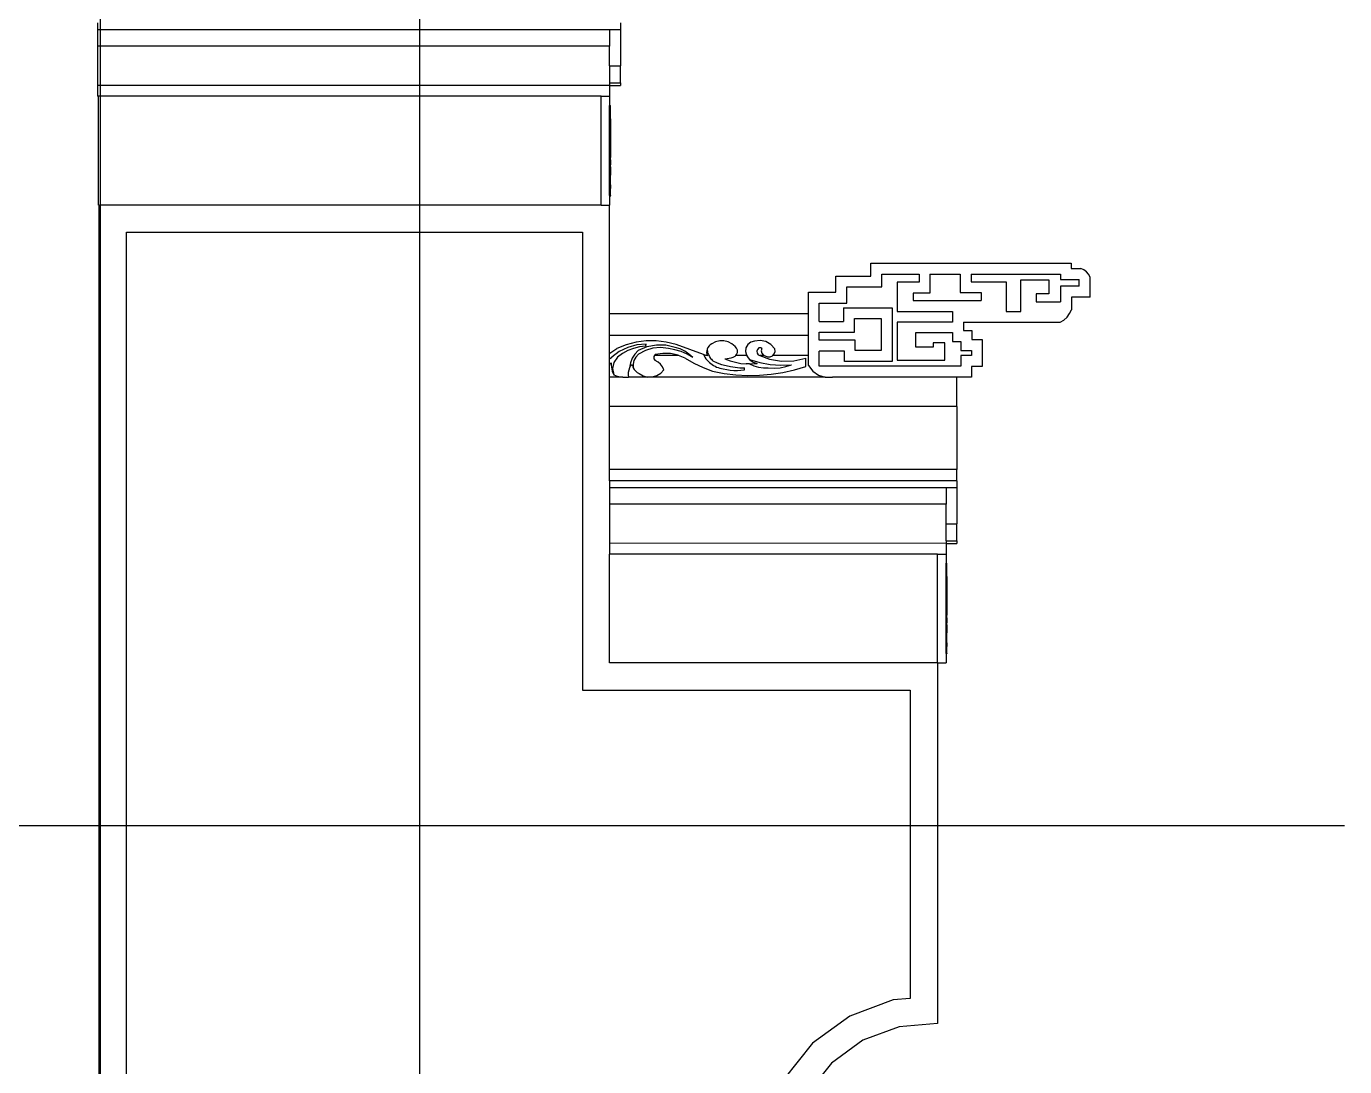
# Model space of a CAD drawing. Extents: x -24961 to 905641, y -154323 to 635957.
# Drawn here: x 437982 to 442831, y -140595 to -136769 of the extents above; entities that cross this region are included whole.
import ezdxf

# ---------------------------------------------------------------- set-up
doc = ezdxf.new("R2010")
doc.units = 0
doc.header["$LTSCALE"] = 1000
doc.header["$MEASUREMENT"] = 0
doc.layers.add('DOTE', color=1, linetype='Continuous')
doc.layers.add('WALL', color=9, linetype='Continuous')

msp = doc.modelspace()

# ---------------------------------------------------------------- linework, layer by layer
for p, q in [((438243.8, -136755.6), (438243.8, -136781.5)), ((440167.5, -136755.6), (440167.5, -136781.5)), ((440127.5, -136781.5), (438243.8, -136781.5)), ((438243.8, -136781.5), (438243.8, -136841.8)), ((440127.5, -136781.5), (440127.5, -136841.8)), ((440167.5, -136781.5), (440127.5, -136781.5)), ((440167.5, -136781.5), (440167.5, -136914.3)), ((440127.5, -136841.8), (438243.8, -136841.8)), ((438243.8, -136841.8), (438243.8, -136985.9)), ((440127.5, -136914.3), (440127.5, -136841.8)), ((440127.5, -136914.3), (440167.5, -136914.3)), ((440127.5, -136914.3), (440127.5, -136976.6)), ((440167.5, -136976.6), (440167.5, -136914.3)), ((440127.5, -136985.9), (438243.8, -136985.9)), ((438243.8, -136985.9), (438243.8, -137025.8)), ((440127.5, -136976.6), (440167.5, -136976.6)), ((440127.5, -136976.6), (440127.5, -136985.9)), ((440127.5, -136986.6), (440127.5, -136985.9)), ((440127.5, -136986.6), (440167.5, -136986.6)), ((440127.5, -136986.6), (440127.5, -137025.8)), ((440167.5, -136976.6), (440167.5, -136986.6)), ((438247.4, -137025.8), (438243.8, -137025.8)), ((438247.4, -137425.8), (438247.4, -137025.8)), ((438253.6, -137025.8), (438247.4, -137025.8)), ((438253.6, -137025.8), (438253.6, -137425.8)), ((440095.9, -137025.8), (438253.6, -137025.8)), ((440095.9, -137425.8), (440095.9, -137025.8)), ((440095.9, -137025.8), (440127.5, -137025.8)), ((440127.5, -137025.8), (440127.5, -137059.4)), ((440127.5, -137059.4), (440130.9, -137059.4)), ((440127.5, -137060), (440127.5, -137059.4)), ((440127.5, -137060), (440130.9, -137060)), ((440127.5, -137067.8), (440127.5, -137060)), ((440130.9, -137060), (440130.9, -137059.4)), ((440130.9, -137067.8), (440130.9, -137060)), ((440127.5, -137067.8), (440130.9, -137067.8)), ((440127.5, -137083.9), (440127.5, -137067.8)), ((440127.5, -137083.9), (440130.9, -137083.9)), ((440127.5, -137092.5), (440127.5, -137083.9)), ((440127.5, -137092.5), (440130.9, -137092.5)), ((440127.5, -137100), (440127.5, -137092.5)), ((440127.5, -137100), (440130.9, -137100)), ((440127.5, -137108.2), (440127.5, -137100)), ((440127.5, -137108.2), (440130.9, -137108.2)), ((440127.5, -137150.2), (440127.5, -137108.2)), ((440130.9, -137083.9), (440130.9, -137067.8)), ((440130.9, -137092.5), (440130.9, -137083.9)), ((440130.9, -137100), (440130.9, -137092.5)), ((440130.9, -137108.2), (440130.9, -137100)), ((440130.9, -137108.2), (440130.9, -137150.2)), ((440127.5, -137150.2), (440130.9, -137150.2)), ((440127.5, -137190.5), (440127.5, -137150.2)), ((440130.9, -137150.2), (440130.9, -137190.5)), ((440127.5, -137190.5), (440130.9, -137190.5)), ((440127.5, -137220.6), (440127.5, -137190.5)), ((440130.9, -137190.5), (440130.9, -137220.6)), ((440127.5, -137220.6), (440130.9, -137220.6)), ((440127.5, -137228.4), (440127.5, -137220.6)), ((440127.5, -137228.4), (440130.9, -137228.4)), ((440127.5, -137242.8), (440127.5, -137228.4)), ((440127.5, -137242.8), (440130.9, -137242.8)), ((440127.5, -137250.5), (440127.5, -137242.8)), ((440127.5, -137250.5), (440130.9, -137250.5)), ((440127.5, -137259.6), (440127.5, -137250.5)), ((440130.9, -137220.6), (440130.9, -137228.4)), ((440130.9, -137228.4), (440130.9, -137242.8)), ((440130.9, -137242.8), (440130.9, -137250.5)), ((440130.9, -137259.6), (440130.9, -137250.5)), ((440127.5, -137259.6), (440130.9, -137259.6)), ((440127.5, -137269.1), (440127.5, -137259.6)), ((440127.5, -137269.1), (440130.9, -137269.1)), ((440127.5, -137277.9), (440127.5, -137269.1)), ((440127.5, -137277.9), (440130.9, -137277.9)), ((440127.5, -137285.5), (440127.5, -137277.9)), ((440127.5, -137285.5), (440130.9, -137285.5)), ((440127.5, -137298.7), (440127.5, -137285.5)), ((440127.5, -137298.7), (440130.9, -137298.7)), ((440127.5, -137315.3), (440127.5, -137298.7)), ((440130.9, -137259.6), (440130.9, -137269.1)), ((440130.9, -137269.1), (440130.9, -137277.9)), ((440130.9, -137285.5), (440130.9, -137277.9)), ((440130.9, -137285.5), (440130.9, -137298.7)), ((440130.9, -137298.7), (440130.9, -137315.3)), ((440127.5, -137315.3), (440130.9, -137315.3)), ((440127.5, -137318.5), (440127.5, -137315.3)), ((440127.5, -137318.5), (440130.9, -137318.5)), ((440127.5, -137335.1), (440127.5, -137318.5)), ((440127.5, -137335.1), (440130.9, -137335.1)), ((440127.5, -137351.3), (440127.5, -137335.1)), ((440127.5, -137351.3), (440130.9, -137351.3)), ((440127.5, -137365.3), (440127.5, -137351.3)), ((440130.9, -137318.5), (440130.9, -137315.3)), ((440130.9, -137335.1), (440130.9, -137318.5)), ((440130.9, -137351.3), (440130.9, -137335.1)), ((440130.9, -137351.3), (440130.9, -137365.3)), ((440127.5, -137365.3), (440130.9, -137365.3)), ((440127.5, -137375.5), (440127.5, -137365.3)), ((440127.5, -137375.5), (440130.9, -137375.5)), ((440127.5, -137380.7), (440127.5, -137375.5)), ((440127.5, -137380.7), (440130.9, -137380.7)), ((440127.5, -137389.9), (440127.5, -137380.7)), ((440127.5, -137389.9), (440130.9, -137389.9)), ((440127.5, -137391.1), (440127.5, -137389.9)), ((440127.5, -137391.1), (440130.9, -137391.1)), ((440127.5, -137391.1), (440127.5, -137392.7)), ((440127.5, -137392.7), (440130.9, -137392.7)), ((440127.5, -137392.7), (440127.5, -137425.8)), ((440130.9, -137375.5), (440130.9, -137365.3)), ((440130.9, -137380.7), (440130.9, -137375.5)), ((440130.9, -137389.9), (440130.9, -137380.7)), ((440130.9, -137389.9), (440130.9, -137391.1)), ((440130.9, -137392.7), (440130.9, -137391.1)), ((438250.3, -137425.8), (438247.4, -137425.8)), ((438250.3, -143125.5), (438250.3, -137425.8)), ((438250.3, -137425.8), (438253.6, -137425.8)), ((438253.6, -137425.8), (438253.6, -143123.9)), ((440095.9, -137425.8), (438253.6, -137425.8)), ((440095.9, -137425.8), (440127.5, -137425.8)), ((440127.5, -137825.6), (440127.5, -137425.8)), ((438350.3, -144929.1), (438350.3, -137525.8)), ((438350.3, -137525.8), (440027.5, -137525.8)), ((440027.5, -137525.8), (440027.5, -139209.8)), ((441088.8, -137687), (441088.8, -137640.1)), ((441088.8, -137640.1), (441825.5, -137640.1)), ((441825.5, -137640.1), (441825.5, -137659)), ((440959.6, -137746.6), (440959.6, -137687)), ((440959.6, -137687), (441088.8, -137687)), ((441128.8, -137680.1), (441265.6, -137680.1)), ((441128.8, -137727), (441128.8, -137680.1)), ((441265.6, -137680.1), (441265.6, -137709.4)), ((441305.6, -137680.1), (441305.6, -137749.4)), ((441305.6, -137680.1), (441417.2, -137680.1)), ((441417.2, -137680.1), (441417.2, -137747.8)), ((441457.2, -137680.1), (441785.5, -137680.1)), ((441457.2, -137680.1), (441457.2, -137707.8)), ((441785.5, -137680.1), (441785.5, -137699)), ((441825.5, -137659), (441860.2, -137659)), ((441871.4, -137663.9), (441860.2, -137659)), ((441881.2, -137671.1), (441871.4, -137663.9)), ((441889.2, -137680.3), (441881.2, -137671.1)), ((441894.9, -137691.1), (441889.2, -137680.3)), ((441894.9, -137764.4), (441894.9, -137691.1)), ((440999.6, -137786.6), (440999.6, -137727)), ((440999.6, -137727), (441128.8, -137727)), ((441185.5, -137709.4), (441185.5, -137816.9)), ((441265.6, -137709.4), (441185.5, -137709.4)), ((441457.2, -137707.8), (441586.2, -137707.8)), ((441586.2, -137707.8), (441586.2, -137816.9)), ((441640.1, -137816.9), (441640.1, -137700.5)), ((441640.1, -137700.5), (441742.6, -137700.5)), ((441742.6, -137700.5), (441742.6, -137752)), ((441785.5, -137699), (441854.9, -137699)), ((441786, -137724.4), (441786, -137781.9)), ((441854.9, -137724.4), (441786, -137724.4)), ((441854.9, -137724.4), (441854.9, -137699)), ((440858.7, -137825.6), (440858.7, -137746.6)), ((440858.7, -137746.6), (440959.6, -137746.6)), ((440898.7, -137786.6), (440999.6, -137786.6)), ((440898.7, -137853.7), (440898.7, -137786.6)), ((441243.9, -137749.4), (441243.9, -137776.9)), ((441305.6, -137749.4), (441243.9, -137749.4)), ((441243.9, -137776.9), (441494.3, -137776.9)), ((441417.2, -137747.8), (441494.3, -137747.8)), ((441494.3, -137747.8), (441494.3, -137776.9)), ((441742.6, -137752), (441696.5, -137752)), ((441696.5, -137752), (441696.5, -137781.9)), ((441696.5, -137781.9), (441786, -137781.9)), ((441894.9, -137764.4), (441826, -137764.4)), ((441826, -137764.4), (441826, -137810.6)), ((440858.7, -137825.6), (440127.5, -137825.6)), ((440127.5, -137905.4), (440127.5, -137825.6)), ((440858.7, -137905.4), (440858.7, -137825.6)), ((440987.9, -137803.5), (441166.5, -137803.5)), ((440987.9, -137803.5), (440987.9, -137853.7)), ((441166.5, -137803.5), (441166.5, -138001.3)), ((441185.5, -137816.9), (441388.5, -137816.9)), ((441388.5, -137816.9), (441388.5, -137856.9)), ((441586.2, -137816.9), (441640.1, -137816.9)), ((441798.3, -137848.6), (441810, -137837.9)), ((441810, -137837.9), (441819.3, -137825)), ((441819.3, -137825), (441826, -137810.6)), ((440898.7, -137853.7), (440987.9, -137853.7)), ((441027.9, -137843.5), (441126.5, -137843.5)), ((441027.9, -137893.7), (441027.9, -137843.5)), ((441126.5, -137843.5), (441126.5, -137961.3)), ((441185.5, -137856.9), (441185.5, -137995.7)), ((441388.5, -137856.9), (441185.5, -137856.9)), ((441428.5, -137856.9), (441784.7, -137856.9)), ((441428.5, -137856.9), (441428.5, -137887.2)), ((441428.5, -137887.2), (441459.1, -137887.2)), ((441459.1, -137887.2), (441459.1, -137920.4)), ((441784.7, -137856.9), (441798.3, -137848.6)), ((440858.7, -137905.4), (440127.5, -137905.4)), ((440127.5, -137971.1), (440127.5, -137905.4)), ((440224.8, -137930.1), (440188.7, -137939.3)), ((440261.8, -137925.4), (440224.8, -137930.1)), ((440262, -137936.8), (440227.5, -137939.9)), ((440262, -137936.8), (440259.9, -137940.6)), ((440299, -137925.2), (440261.8, -137925.4)), ((440336, -137929.5), (440299, -137925.2)), ((440372.3, -137938.3), (440336, -137929.5)), ((440503.4, -137936.1), (440497.9, -137939.6)), ((440517.3, -137928.9), (440503.4, -137936.1)), ((440532.5, -137925.3), (440517.3, -137928.9)), ((440548.1, -137925.3), (440532.5, -137925.3)), ((440563.3, -137928.9), (440548.1, -137925.3)), ((440577.2, -137936.1), (440563.3, -137928.9)), ((440589, -137946.3), (440577.2, -137936.1)), ((440646.8, -137929.9), (440635.6, -137938.4)), ((440660.5, -137926.6), (440646.8, -137929.9)), ((440681.5, -137924), (440660.5, -137926.6)), ((440702.4, -137928.1), (440681.5, -137924)), ((440720.9, -137938.6), (440702.4, -137928.1)), ((440858.7, -137978.9), (440858.7, -137905.4)), ((440898.7, -137923.1), (440898.7, -137893.7)), ((440898.7, -137893.7), (441027.9, -137893.7)), ((441030.8, -137923.1), (440898.7, -137923.1)), ((441030.8, -137961.3), (441030.8, -137923.1)), ((441254.2, -137894.3), (441388.5, -137894.3)), ((441254.2, -137948), (441254.2, -137894.3)), ((441318, -137932.2), (441318, -137948)), ((441360.5, -137932.2), (441318, -137932.2)), ((441360.5, -137995.7), (441360.5, -137932.2)), ((441388.5, -137894.3), (441388.5, -137927.2)), ((441388.5, -137927.2), (441419.1, -137927.2)), ((441419.1, -137927.2), (441419.1, -137960.4)), ((441459.1, -137920.4), (441498.2, -137920.4)), ((441498.2, -137920.4), (441498.2, -138019.2)), ((440127.5, -137971.1), (440128.8, -137970.5)), ((440127.5, -137991.9), (440127.5, -137971.1)), ((440127.5, -137991.9), (440135.2, -137984.9)), ((440128.8, -137970.5), (440154, -137952.8)), ((440163.1, -137964.4), (440135.2, -137984.9)), ((440155.9, -137985.2), (440143.3, -138004.6)), ((440188.7, -137939.3), (440154, -137952.8)), ((440174.8, -137971.7), (440155.9, -137985.2)), ((440194.2, -137949.3), (440163.1, -137964.4)), ((440194.7, -137961.2), (440174.8, -137971.7)), ((440227.5, -137939.9), (440194.2, -137949.3)), ((440215.7, -137953.2), (440194.7, -137961.2)), ((440219.7, -137973.9), (440210.1, -137989.4)), ((440237.6, -137947.7), (440215.7, -137953.2)), ((440223.8, -137984.7), (440217.1, -137997)), ((440232.3, -137960.6), (440219.7, -137973.9)), ((440233.7, -137974.6), (440223.8, -137984.7)), ((440264.8, -137947.2), (440232.3, -137960.6)), ((440258.9, -137960.8), (440233.7, -137974.6)), ((440259.9, -137945), (440237.6, -137947.7)), ((440286.4, -137952.5), (440258.9, -137960.8)), ((440259.9, -137940.6), (440259.9, -137945)), ((440299.4, -137940.7), (440264.8, -137947.2)), ((440315, -137950.2), (440286.4, -137952.5)), ((440290.5, -137982.8), (440290.4, -137991)), ((440293.1, -137978.9), (440290.5, -137982.8)), ((440295, -137976), (440293.1, -137978.9)), ((440381.2, -137978.9), (440293.1, -137978.9)), ((440323.1, -137971.2), (440295, -137976)), ((440334.6, -137941.3), (440299.4, -137940.7)), ((440343.5, -137953.8), (440315, -137950.2)), ((440351.6, -137971.9), (440323.1, -137971.2)), ((440368.9, -137949.2), (440334.6, -137941.3)), ((440367.3, -137957.7), (440343.5, -137953.8)), ((440379.4, -137978.1), (440351.6, -137971.9)), ((440390.5, -137964.4), (440367.3, -137957.7)), ((440386.8, -137955), (440368.9, -137949.2)), ((440472.8, -137975.8), (440372.3, -137938.3)), ((440381.2, -137978.9), (440379.4, -137978.1)), ((440405.5, -137989.5), (440381.2, -137978.9)), ((440403.8, -137963.2), (440386.8, -137955)), ((440412.7, -137974), (440390.5, -137964.4)), ((440419.4, -137973.7), (440403.8, -137963.2)), ((440433.5, -137986.2), (440412.7, -137974)), ((440433.5, -137986.2), (440419.4, -137973.7)), ((440472.8, -137975.8), (440475, -137980.4)), ((440481, -137978.9), (440472.8, -137975.8)), ((440475, -137980.4), (440478.2, -137985.8)), ((440478.2, -137985.8), (440481.8, -137991)), ((440485.8, -137978.9), (440481, -137978.9)), ((440486.3, -137980.9), (440481, -137978.9)), ((440484.7, -137961.6), (440484.1, -137968.1)), ((440484.1, -137968.1), (440484.6, -137974.6)), ((440484.6, -137974.6), (440485.8, -137978.9)), ((440486.4, -137955.3), (440484.7, -137961.6)), ((440485.8, -137978.9), (440486.3, -137980.9)), ((440489.3, -137949.4), (440486.4, -137955.3)), ((440486.4, -137955.3), (440486.7, -137959.4)), ((440486.7, -137959.4), (440487.3, -137963.5)), ((440487.3, -137963.5), (440488.1, -137967.6)), ((440488.1, -137967.6), (440489.3, -137971.6)), ((440493.1, -137944.1), (440489.3, -137949.4)), ((440489.3, -137971.6), (440490.7, -137975.5)), ((440490.7, -137975.5), (440492.4, -137979.3)), ((440492.4, -137979.3), (440494.3, -137982.9)), ((440497.9, -137939.6), (440493.1, -137944.1)), ((440494.3, -137982.9), (440496.6, -137986.4)), ((440496.6, -137986.4), (440499, -137989.8)), ((440574.6, -137987.5), (440582, -137985.2)), ((440582, -137985.2), (440589.1, -137981.5)), ((440594.4, -137952.3), (440589, -137946.3)), ((440589.1, -137981.5), (440591.4, -137978.9)), ((440591.4, -137978.9), (440594.5, -137975.4)), ((440632, -137978.9), (440591.4, -137978.9)), ((440597.3, -137959.8), (440594.4, -137952.3)), ((440594.5, -137975.4), (440597.4, -137967.9)), ((440597.4, -137967.9), (440597.3, -137959.8)), ((440628.9, -137950.7), (440627.8, -137964.7)), ((440627.8, -137964.7), (440629.5, -137972.7)), ((440635.6, -137938.4), (440628.9, -137950.7)), ((440629.5, -137972.7), (440632, -137978.9)), ((440632, -137978.9), (440632.5, -137980.3)), ((440632.5, -137980.3), (440636.7, -137987.4)), ((440671.2, -137956.5), (440669.2, -137963.3)), ((440669.2, -137963.3), (440670.1, -137970.4)), ((440670.1, -137970.4), (440673.6, -137976.5)), ((440675.7, -137951), (440671.2, -137956.5)), ((440673.6, -137976.5), (440679.9, -137978.9)), ((440679.6, -137950.4), (440675.7, -137951)), ((440683.6, -137951.4), (440679.6, -137950.4)), ((440695.9, -137978.9), (440679.9, -137978.9)), ((440679.9, -137978.9), (440715.7, -137992.3)), ((440686.8, -137953.8), (440683.6, -137951.4)), ((440686.8, -137953.8), (440685, -137962)), ((440685, -137962), (440686.9, -137970.2)), ((440686.9, -137970.2), (440691.9, -137976.8)), ((440691.9, -137976.8), (440695.9, -137978.9)), ((440695.9, -137978.9), (440699.4, -137980.7)), ((440699.4, -137980.7), (440708.3, -137984.5)), ((440708.3, -137984.5), (440718, -137984.4)), ((440718, -137984.4), (440726.8, -137980.4)), ((440735.2, -137954.2), (440720.9, -137938.6)), ((440726.8, -137980.4), (440728.2, -137978.9)), ((440728.2, -137978.9), (440733.3, -137973.1)), ((440858.7, -137978.9), (440728.2, -137978.9)), ((440733.3, -137973.1), (440736.2, -137963.9)), ((440736.2, -137963.9), (440735.2, -137954.2)), ((440858.7, -138016), (440858.7, -137978.9)), ((440990.8, -137963.1), (440898.7, -137963.1)), ((440898.7, -138018.6), (440898.7, -137963.1)), ((440990.8, -138001.3), (440990.8, -137963.1)), ((441126.5, -137961.3), (441030.8, -137961.3)), ((441318, -137948), (441254.2, -137948)), ((441418.8, -137979.2), (441418.8, -138018.6)), ((441458.2, -137979.2), (441418.8, -137979.2)), ((441419.1, -137960.4), (441458.2, -137960.4)), ((441458.2, -137960.4), (441458.2, -137979.2)), ((440127.5, -138010.6), (440127.5, -137991.9)), ((440127.5, -138010.6), (440132.7, -138006.6)), ((440127.5, -138058.6), (440127.5, -138010.6)), ((440132.7, -138006.6), (440133.1, -138014.1)), ((440133.1, -138014.1), (440134, -138021.5)), ((440134, -138021.5), (440135.3, -138028.9)), ((440135.3, -138028.9), (440137.2, -138036.1)), ((440143.3, -138004.6), (440138.6, -138027.2)), ((440138.6, -138027.2), (440142.5, -138050)), ((440197.9, -138032.7), (440196.2, -138041.3)), ((440201.1, -138024.6), (440197.9, -138032.7)), ((440203.8, -138006.5), (440201.1, -138024.6)), ((440203.6, -138020), (440201.1, -138024.6)), ((440206.6, -138015.6), (440203.6, -138020)), ((440210.1, -137989.4), (440203.8, -138006.5)), ((440210.1, -138011.6), (440206.6, -138015.6)), ((440210.1, -138011.6), (440211.1, -138016.1)), ((440211.1, -138016.1), (440212.6, -138020.5)), ((440212.6, -138020.5), (440214.5, -138024.8)), ((440217.1, -137997), (440213.9, -138010.7)), ((440213.9, -138010.7), (440214.5, -138024.8)), ((440214.5, -138024.8), (440218.4, -138031.1)), ((440218.4, -138031.1), (440223.4, -138036.8)), ((440290.4, -137991), (440294.6, -137998)), ((440305.5, -138003.4), (440294.6, -137998)), ((440314.9, -138011.1), (440305.5, -138003.4)), ((440322.4, -138020.8), (440314.9, -138011.1)), ((440315.6, -138044.3), (440327.4, -138031.8)), ((440327.4, -138031.8), (440322.4, -138020.8)), ((440405.5, -137989.5), (440437.8, -138007.5)), ((440437.8, -138007.5), (440471.4, -138023.1)), ((440471.4, -138023.1), (440505.9, -138036.4)), ((440481.8, -137991), (440485.7, -137995.9)), ((440485.7, -137995.9), (440490, -138000.5)), ((440490, -138000.5), (440494.5, -138004.9)), ((440494.5, -138004.9), (440499.3, -138008.9)), ((440499, -137989.8), (440501.7, -137992.9)), ((440499.3, -138008.9), (440504.4, -138012.6)), ((440501.7, -137992.9), (440504.6, -137995.9)), ((440504.4, -138012.6), (440509.8, -138015.9)), ((440504.6, -137995.9), (440507.7, -137998.7)), ((440507.7, -137998.7), (440523.3, -138005.7)), ((440509.8, -138015.9), (440515.3, -138018.9)), ((440515.3, -138018.9), (440521, -138021.5)), ((440521, -138021.5), (440526.9, -138023.7)), ((440523.3, -138005.7), (440539.3, -138011.6)), ((440526.9, -138023.7), (440533, -138025.4)), ((440533, -138025.4), (440539.1, -138026.8)), ((440539.1, -138026.8), (440545.3, -138027.7)), ((440539.3, -138011.6), (440555.7, -138016.4)), ((440545.3, -138027.7), (440558.2, -138030.6)), ((440551.7, -137991), (440559.4, -137990.5)), ((440551.7, -137991), (440570.6, -137998.5)), ((440555.7, -138016.4), (440572.4, -138020.1)), ((440558.2, -138030.6), (440571.2, -138032.6)), ((440559.4, -137990.5), (440567.1, -137989.3)), ((440567.1, -137989.3), (440574.6, -137987.5)), ((440570.6, -137998.5), (440590, -138004.2)), ((440571.2, -138032.6), (440584.3, -138033.7)), ((440572.4, -138020.1), (440589.3, -138022.6)), ((440584.3, -138033.7), (440597.4, -138033.9)), ((440589.3, -138022.6), (440606.3, -138023.9)), ((440590, -138004.2), (440609.9, -138008.1)), ((440597.4, -138033.9), (440610.6, -138033.2)), ((440606.3, -138023.9), (440623.4, -138024.1)), ((440609.9, -138008.1), (440630.1, -138010.1)), ((440610.6, -138033.2), (440623.6, -138031.7)), ((440623.6, -138031.7), (440623.4, -138024.1)), ((440641.5, -138010.2), (440630.1, -138010.1)), ((440636.7, -137987.4), (440642, -137993.7)), ((440641.5, -138010.2), (440650.4, -138010.3)), ((440641.5, -138010.2), (440658.5, -138017)), ((440642, -137993.7), (440648.1, -137999.1)), ((440642, -137993.7), (440679.6, -138005.3)), ((440648.1, -137999.1), (440655.1, -138003.4)), ((440650.4, -138010.3), (440670.6, -138008.6)), ((440655.1, -138003.4), (440662.6, -138006.6)), ((440658.5, -138017), (440675.6, -138021.5)), ((440662.6, -138006.6), (440670.6, -138008.6)), ((440675.6, -138021.5), (440693.2, -138023.9)), ((440679.6, -138005.3), (440718.2, -138012.5)), ((440693.2, -138023.9), (440710.9, -138024.2)), ((440710.9, -138024.2), (440732.7, -138025.4)), ((440715.7, -137992.3), (440760, -137999.7)), ((440718.2, -138012.5), (440757.5, -138015.2)), ((440732.7, -138025.4), (440754.5, -138023.9)), ((440754.5, -138023.9), (440776, -138019.9)), ((440757.5, -138015.2), (440796.8, -138013.3)), ((440760, -137999.7), (440804.8, -137998.5)), ((440764.7, -138041.5), (440807, -138031.9)), ((440776, -138019.9), (440796.8, -138013.3)), ((440804.8, -137998.5), (440848.6, -137988.6)), ((440807, -138031.9), (440848.6, -138019.5)), ((440848.6, -138019.5), (440848.6, -137988.6)), ((440858.7, -138016), (440874.6, -138036.5)), ((441418.8, -138018.6), (440898.7, -138018.6)), ((441166.5, -138001.3), (440990.8, -138001.3)), ((441185.5, -137995.7), (441360.5, -137995.7)), ((441498.2, -138019.2), (441458.8, -138019.2)), ((441458.8, -138019.2), (441458.8, -138058.6)), ((440127.5, -138166.2), (440127.5, -138058.6)), ((440176.5, -138058.6), (440127.5, -138058.6)), ((440137.2, -138036.1), (440139.6, -138043.2)), ((440139.6, -138043.2), (440142.5, -138050)), ((440142.5, -138050), (440155.6, -138054.9)), ((440155.6, -138054.9), (440169.3, -138058)), ((440169.3, -138058), (440176.5, -138058.6)), ((440176.5, -138058.6), (440183.2, -138059.2)), ((440183.2, -138059.2), (440197.2, -138058.6)), ((440196.2, -138041.3), (440196, -138050)), ((440196, -138050), (440197.2, -138058.6)), ((440919.9, -138058.6), (440197.2, -138058.6)), ((440223.4, -138036.8), (440229.1, -138041.5)), ((440229.1, -138041.5), (440235.6, -138045.3)), ((440235.6, -138045.3), (440250.5, -138053.9)), ((440250.5, -138053.9), (440267.1, -138058.2)), ((440267.1, -138058.2), (440284.3, -138058)), ((440284.3, -138058), (440300.9, -138053.2)), ((440300.9, -138053.2), (440315.6, -138044.3)), ((440505.9, -138036.4), (440548.6, -138044.7)), ((440548.6, -138044.7), (440591.7, -138050)), ((440591.7, -138050), (440635, -138052.3)), ((440635, -138052.3), (440678.5, -138051.7)), ((440678.5, -138051.7), (440721.7, -138048.1)), ((440721.7, -138048.1), (440764.7, -138041.5)), ((440874.6, -138036.5), (440896, -138051.3)), ((440896, -138051.3), (440919.9, -138058.6)), ((440919.9, -138058.6), (440920.9, -138058.9)), ((440920.9, -138058.9), (440946.9, -138058.6)), ((441404.8, -138058.6), (440946.9, -138058.6)), ((441404.8, -138166.2), (441404.8, -138058.6)), ((441458.8, -138058.6), (441404.8, -138058.6)), ((441404.8, -138166.2), (440127.5, -138166.2)), ((440127.5, -138398.2), (440127.5, -138166.2)), ((441404.8, -138166.2), (441404.8, -138398.2)), ((441404.8, -138398.2), (440127.5, -138398.2)), ((440127.5, -138439.6), (440127.5, -138398.2)), ((441404.8, -138439.6), (441404.8, -138398.2)), ((441404.8, -138439.6), (440127.5, -138439.6)), ((440127.5, -138439.6), (440127.5, -138465.5)), ((441364.8, -138465.5), (440127.5, -138465.5)), ((440127.5, -138465.5), (440127.5, -138525.8)), ((441364.8, -138465.5), (441364.8, -138525.8)), ((441404.8, -138465.5), (441364.8, -138465.5)), ((441404.8, -138439.6), (441404.8, -138465.5)), ((441404.8, -138465.5), (441404.8, -138598.3)), ((441364.8, -138525.8), (440127.5, -138525.8)), ((440127.5, -138525.8), (440127.5, -138669.9)), ((441364.8, -138598.3), (441364.8, -138525.8)), ((441364.8, -138598.3), (441404.8, -138598.3)), ((441364.8, -138660.6), (441364.8, -138598.3)), ((441404.8, -138660.6), (441404.8, -138598.3)), ((441364.8, -138660.6), (441404.8, -138660.6)), ((441364.8, -138660.6), (441364.8, -138670)), ((441404.8, -138660.6), (441404.8, -138670.6)), ((441364.8, -138670), (440127.5, -138669.9)), ((440127.5, -138669.9), (440127.5, -138709.8)), ((440127.5, -139109.8), (440127.5, -138709.8)), ((441333.1, -138709.8), (440127.5, -138709.8)), ((441333.1, -139109.8), (441333.1, -138709.8)), ((441333.1, -138709.8), (441364.8, -138709.8)), ((441364.8, -138670.6), (441364.8, -138670)), ((441364.8, -138670.6), (441404.8, -138670.6)), ((441364.8, -138670.6), (441364.8, -138709.8)), ((441364.8, -138709.8), (441364.8, -138743.4)), ((441364.8, -138743.4), (441368.1, -138743.4)), ((441364.8, -138744), (441364.8, -138743.4)), ((441364.8, -138744), (441368.1, -138744)), ((441364.8, -138751.8), (441364.8, -138744)), ((441364.8, -138751.8), (441368.1, -138751.8)), ((441364.8, -138767.9), (441364.8, -138751.8)), ((441368.1, -138744), (441368.1, -138743.4)), ((441368.1, -138751.8), (441368.1, -138744)), ((441368.1, -138767.9), (441368.1, -138751.8)), ((441364.8, -138767.9), (441368.1, -138767.9)), ((441364.8, -138776.5), (441364.8, -138767.9)), ((441364.8, -138776.5), (441368.1, -138776.5)), ((441364.8, -138784), (441364.8, -138776.5)), ((441364.8, -138784), (441368.1, -138784)), ((441364.8, -138792.2), (441364.8, -138784)), ((441364.8, -138792.2), (441368.1, -138792.2)), ((441364.8, -138834.2), (441364.8, -138792.2)), ((441368.1, -138776.5), (441368.1, -138767.9)), ((441368.1, -138784), (441368.1, -138776.5)), ((441368.1, -138792.2), (441368.1, -138784)), ((441368.1, -138792.2), (441368.1, -138834.2)), ((441364.8, -138834.2), (441368.1, -138834.2)), ((441364.8, -138874.6), (441364.8, -138834.2)), ((441368.1, -138834.2), (441368.1, -138874.6)), ((441364.8, -138874.6), (441368.1, -138874.6)), ((441364.8, -138904.6), (441364.8, -138874.6)), ((441364.8, -138904.6), (441368.1, -138904.6)), ((441364.8, -138912.4), (441364.8, -138904.6)), ((441368.1, -138874.6), (441368.1, -138904.6)), ((441368.1, -138904.6), (441368.1, -138912.4)), ((441364.8, -138912.4), (441368.1, -138912.4)), ((441364.8, -138926.8), (441364.8, -138912.4)), ((441364.8, -138926.8), (441368.1, -138926.8)), ((441364.8, -138934.5), (441364.8, -138926.8)), ((441364.8, -138934.5), (441368.1, -138934.5)), ((441364.8, -138943.6), (441364.8, -138934.5)), ((441364.8, -138943.6), (441368.1, -138943.6)), ((441364.8, -138953.1), (441364.8, -138943.6)), ((441364.8, -138953.1), (441368.1, -138953.1)), ((441364.8, -138961.9), (441364.8, -138953.1)), ((441368.1, -138912.4), (441368.1, -138926.8)), ((441368.1, -138926.8), (441368.1, -138934.5)), ((441368.1, -138943.6), (441368.1, -138934.5)), ((441368.1, -138943.6), (441368.1, -138953.1)), ((441368.1, -138953.1), (441368.1, -138961.9)), ((441364.8, -138961.9), (441368.1, -138961.9)), ((441364.8, -138969.6), (441364.8, -138961.9)), ((441364.8, -138969.6), (441368.1, -138969.6)), ((441364.8, -138982.7), (441364.8, -138969.6)), ((441364.8, -138982.7), (441368.1, -138982.7)), ((441364.8, -138999.3), (441364.8, -138982.7)), ((441364.8, -138999.3), (441368.1, -138999.3)), ((441364.8, -139002.5), (441364.8, -138999.3)), ((441364.8, -139002.5), (441368.1, -139002.5)), ((441364.8, -139019.1), (441364.8, -139002.5)), ((441368.1, -138969.6), (441368.1, -138961.9)), ((441368.1, -138969.6), (441368.1, -138982.7)), ((441368.1, -138982.7), (441368.1, -138999.3)), ((441368.1, -139002.5), (441368.1, -138999.3)), ((441368.1, -139019.1), (441368.1, -139002.5)), ((441364.8, -139019.1), (441368.1, -139019.1)), ((441364.8, -139035.3), (441364.8, -139019.1)), ((441364.8, -139035.3), (441368.1, -139035.3)), ((441364.8, -139049.3), (441364.8, -139035.3)), ((441364.8, -139049.3), (441368.1, -139049.3)), ((441364.8, -139059.5), (441364.8, -139049.3)), ((441368.1, -139035.3), (441368.1, -139019.1)), ((441368.1, -139035.3), (441368.1, -139049.3)), ((441368.1, -139059.5), (441368.1, -139049.3)), ((441364.8, -139059.5), (441368.1, -139059.5)), ((441364.8, -139064.8), (441364.8, -139059.5)), ((441364.8, -139064.8), (441368.1, -139064.8)), ((441364.8, -139073.9), (441364.8, -139064.8)), ((441364.8, -139073.9), (441368.1, -139073.9)), ((441364.8, -139075.1), (441364.8, -139073.9)), ((441364.8, -139075.1), (441368.1, -139075.1)), ((441364.8, -139075.1), (441364.8, -139076.7)), ((441364.8, -139076.7), (441368.1, -139076.7)), ((441364.8, -139076.7), (441364.8, -139109.8)), ((441368.1, -139064.8), (441368.1, -139059.5)), ((441368.1, -139073.9), (441368.1, -139064.8)), ((441368.1, -139073.9), (441368.1, -139075.1)), ((441368.1, -139076.7), (441368.1, -139075.1)), ((441333.1, -139109.8), (440127.5, -139109.8)), ((441333.1, -139109.8), (441364.8, -139109.8)), ((441333.1, -139109.8), (441333.1, -140435.8)), ((440027.5, -139209.8), (441233.1, -139209.8)), ((441233.1, -139209.8), (441233.1, -140344)), ((441169.8, -140349.4), (441011.1, -140408.6)), ((441233.1, -140344), (441169.8, -140349.4)), ((441011.1, -140408.6), (440873.9, -140508.2)), ((441191.9, -140447.8), (441058.9, -140497.5)), ((441333.1, -140435.8), (441191.9, -140447.8)), ((441058.9, -140497.5), (440943.5, -140581.2)), ((440873.9, -140508.2), (440767.7, -140641)), ((440943.5, -140581.2), (440854.2, -140693))]:
    msp.add_line(p, q)
at = {"layer": 'DOTE'}
for p, q in [((439429.4, -148961.4), (439429.4, -125705.9)), ((393730.1, -139707.9), (442830.8, -139707.9))]:
    msp.add_line(p, q, dxfattribs=at)
at = {"layer": 'WALL'}
msp.add_line((438253.6, -129507.9), (438253.6, -148107.9), dxfattribs=at)

doc.saveas('drawing.dxf')
